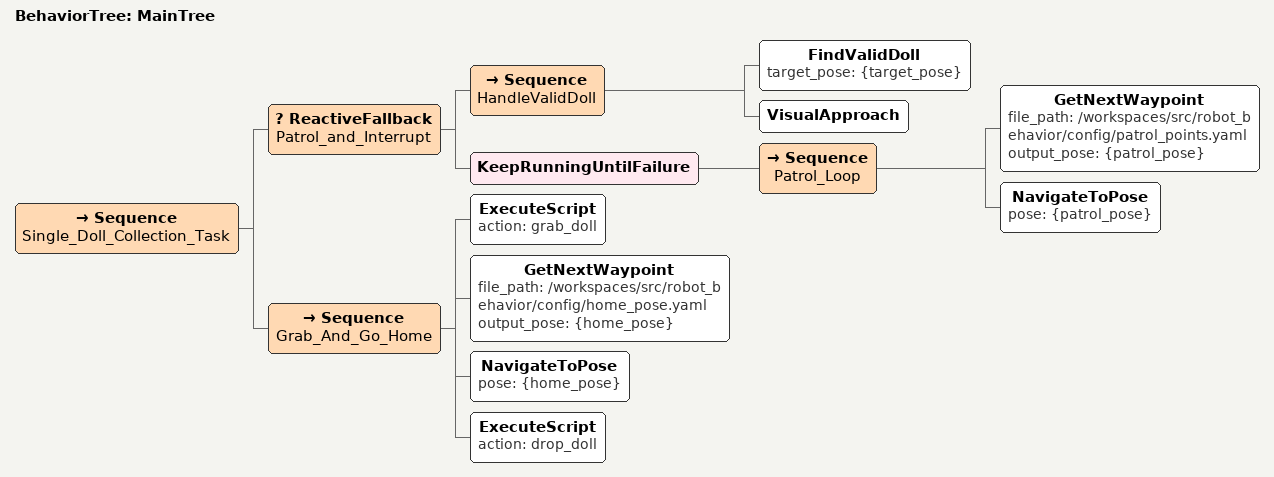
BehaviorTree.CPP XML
<root BTCPP_format="4" main_tree_to_execute="MainTree">
    <BehaviorTree ID="MainTree">

        <Sequence name="Single_Doll_Collection_Task">

            <ReactiveFallback name="Patrol_and_Interrupt">

                <Sequence name="HandleValidDoll">
                    <FindValidDoll target_pose="{target_pose}" />

                    <VisualApproach />
                </Sequence>

                <KeepRunningUntilFailure>
                    <Sequence name="Patrol_Loop">

                        <GetNextWaypoint file_path="/workspaces/src/robot_behavior/config/patrol_points.yaml" output_pose="{patrol_pose}" />

                        <NavigateToPose pose="{patrol_pose}" />

                    </Sequence>
                </KeepRunningUntilFailure>

            </ReactiveFallback>

            <Sequence name="Grab_And_Go_Home">
                <ExecuteScript action="grab_doll" />

                <GetNextWaypoint file_path="/workspaces/src/robot_behavior/config/home_pose.yaml" output_pose="{home_pose}" />

                <NavigateToPose pose="{home_pose}" />

                <ExecuteScript action="drop_doll" />
            </Sequence>

        </Sequence>

    </BehaviorTree>
</root>
